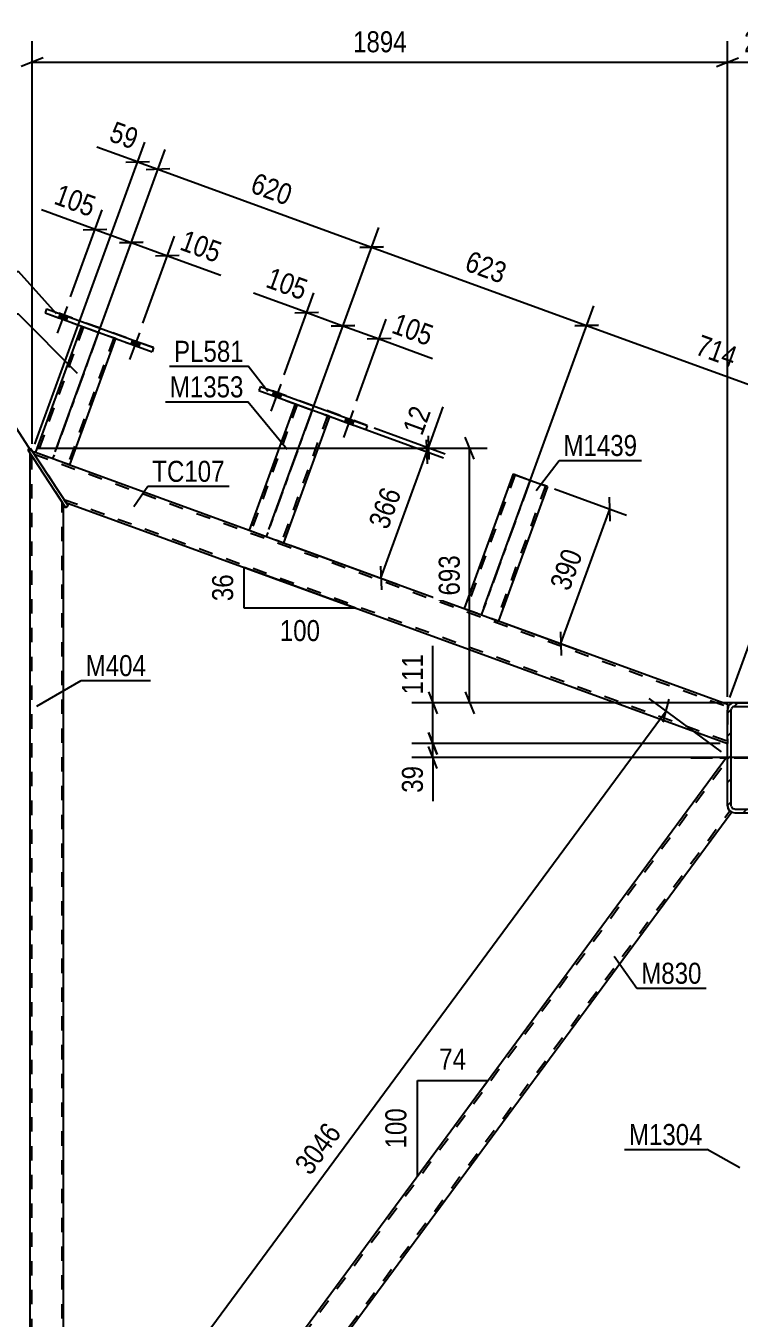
# Model space of a CAD drawing. Header units: millimetres. Extents: x -66 to 775, y -345 to 249.
# Drawn here: x 590.4 to 687.6, y -52.9 to 123.1 of the extents above; entities that cross this region are included whole.
import ezdxf

# ---------------------------------------------------------------- set-up
doc = ezdxf.new("R2010")
doc.units = ezdxf.units.MM
doc.linetypes.add('DXK_LINE_DOT2', pattern=[3.9198, 1.9599, -1.9599])
doc.linetypes.add('DXK_LINE_DOT3', pattern=[5.9187, 2.979, -0.9799, 0.9799, -0.9799])
doc.styles.add('Arial Narrow', font='ARIALN.TTF', dxfattribs={"height": 0.2})

# ---------------------------------------------------------------- blocks, each defined once
blk = doc.blocks.new('Part-761549502-21766 - 21765')
at = {"color": 2, "linetype": 'Continuous'}
for p, q in [((591.33, 65.15), (591.75, 65)), ((596.45, 63.29), (620.86, 54.4)), ((595.9, 58.17), (686.03, 25.36)), ((625.56, 52.69), (650.15, 43.74)), ((654.85, 42.03), (686.03, 30.68)), ((686.03, 30.68), (686.03, 30.63)), ((686.03, 30.63), (686.03, 30.5)), ((686.03, 30.5), (686.03, 30.04)), ((686.03, 30.04), (686.03, 29.9))]:
    blk.add_line(p, q, dxfattribs=at)
at = {"color": 7, "linetype": 'DXK_LINE_DOT2'}
for p, q in [((591.33, 65.15), (595.9, 58.17)), ((591.6, 64.73), (686.03, 30.36)), ((591.75, 65), (596.45, 63.29)), ((595.63, 58.59), (686.03, 25.68)), ((620.86, 54.4), (625.56, 52.69)), ((650.15, 43.74), (654.85, 42.03)), ((686.03, 30.68), (686.03, 30.5)), ((686.03, 29.9), (686.03, 25.36))]:
    blk.add_line(p, q, dxfattribs=at)
blk = doc.blocks.new('Part-761549502-21768 - 21765')
at = {"color": 2, "linetype": 'Continuous'}
for p, q in [((591.01, 64.9), (591.01, -107.41)), ((595.59, -98.89), (595.59, 57.92))]:
    blk.add_line(p, q, dxfattribs=at)
at = {"color": 7, "linetype": 'DXK_LINE_DOT2'}
for p, q in [((595.59, 57.92), (591.01, 64.9)), ((591.21, 64.6), (591.21, -107.25)), ((595.39, -103.91), (595.39, 58.22)), ((595.59, -103.75), (595.59, -98.89)), ((591.01, -107.41), (595.59, -103.75))]:
    blk.add_line(p, q, dxfattribs=at)
blk = doc.blocks.new('Part-761549502-21769 - 21765')
at = {"color": 2, "linetype": 'Continuous'}
for p, q in [((595.59, -98.89), (686.03, 23.64)), ((686.61, 16), (597.51, -104.71)), ((595.59, -103.75), (595.59, -98.89)), ((597.46, -104.69), (595.81, -104.09)), ((597.51, -104.71), (597.46, -104.69))]:
    blk.add_line(p, q, dxfattribs=at)
at = {"color": 7, "linetype": 'DXK_LINE_DOT2'}
for p, q in [((595.59, -99.4), (686.03, 23.13)), ((686.03, 16.9), (686.03, 23.64)), ((597.22, -104.6), (686.36, 16.17)), ((686.11, 16.52), (686.03, 16.9)), ((686.03, 16.9), (686.11, 16.52)), ((686.11, 16.52), (686.03, 16.9)), ((686.03, 16.9), (686.11, 16.52)), ((686.17, 16.42), (686.11, 16.52)), ((686.11, 16.52), (686.17, 16.42)), ((686.17, 16.42), (686.11, 16.52)), ((686.11, 16.52), (686.17, 16.42)), ((686.32, 16.2), (686.17, 16.42)), ((686.17, 16.42), (686.32, 16.2)), ((686.32, 16.2), (686.3, 16.23)), ((686.3, 16.23), (686.32, 16.2)), ((686.34, 16.18), (686.32, 16.2)), ((686.32, 16.2), (686.34, 16.18)), ((686.32, 16.2), (686.61, 16)), ((686.57, 16.03), (686.32, 16.2)), ((686.34, 16.18), (686.36, 16.17)), ((686.34, 16.18), (686.36, 16.17)), ((686.61, 16), (686.57, 16.03)), ((595.98, -103.44), (595.59, -103.75)), ((595.81, -104.09), (596.23, -103.75)), ((596.23, -103.75), (595.98, -103.44))]:
    blk.add_line(p, q, dxfattribs=at)
blk = doc.blocks.new('Part-761549502-21851 - 21765')
at = {"color": 2, "linetype": 'Continuous'}
for p, q in [((622.4, 73.96), (622.19, 73.4)), ((622.4, 73.96), (622.4, 73.96)), ((622.4, 73.96), (636.96, 68.66)), ((622.19, 73.4), (636.76, 68.1)), ((636.96, 68.66), (636.76, 68.1)), ((636.96, 68.66), (636.96, 68.66))]:
    blk.add_line(p, q, dxfattribs=at)
at = {"color": 7, "linetype": 'DXK_LINE_DOT2'}
for p, q in [((636.96, 68.66), (622.4, 73.96)), ((622.4, 73.96), (622.4, 73.96)), ((622.19, 73.4), (636.76, 68.1))]:
    blk.add_line(p, q, dxfattribs=at)
blk = doc.blocks.new('Part-761549502-21802 - 21765')
at = {"color": 2, "linetype": 'Continuous'}
for p, q in [((590.72, 65.35), (591.05, 65.57)), ((590.72, 65.35), (595.86, 57.5)), ((591.05, 65.57), (596.2, 57.72)), ((595.86, 57.5), (596.2, 57.72))]:
    blk.add_line(p, q, dxfattribs=at)
blk = doc.blocks.new('Part-761549502-21803 - 21765')
at = {"linetype": 'Continuous'}
h = blk.add_hatch(dxfattribs=at)
h.set_pattern_fill('', scale=0.7, style=0, pattern_type=0)
h.set_pattern_definition([(45, (686.0307, 16.9034), (-1.57154, 1.57154), [])])
h.paths.add_polyline_path([(686.03, 29.9), (686.03, 16.9), (686.11, 16.52), (686.32, 16.2), (686.65, 15.98), (687.03, 15.9), (695.03, 15.9), (695.41, 15.98), (695.74, 16.2), (695.95, 16.52), (696.03, 16.9), (696.03, 29.9), (695.95, 30.29), (695.74, 30.61), (695.41, 30.83), (695.03, 30.9), (687.03, 30.9), (686.65, 30.83), (686.32, 30.61), (686.11, 30.29)])
h.paths.add_polyline_path([(686.68, 30.26), (686.84, 30.37), (687.03, 30.4), (695.03, 30.4), (695.22, 30.37), (695.38, 30.26), (695.49, 30.09), (695.53, 29.9), (695.53, 16.9), (695.49, 16.71), (695.38, 16.55), (695.22, 16.44), (695.03, 16.4), (687.03, 16.4), (686.84, 16.44), (686.68, 16.55), (686.57, 16.71), (686.53, 16.9), (686.53, 29.9), (686.57, 30.09)])
at = {"color": 7, "linetype": 'DXK_LINE_DOT3'}
for p, q in [((691.03, 13.4), (691.03, 33.4)), ((681.03, 23.4), (701.03, 23.4))]:
    blk.add_line(p, q, dxfattribs=at)
at = {"color": 2, "linetype": 'Continuous'}
for p, q in [((686.11, 30.29), (686.03, 29.9)), ((686.53, 29.9), (686.57, 30.09)), ((687.03, 30.9), (686.65, 30.83)), ((686.84, 30.37), (687.03, 30.4)), ((687.03, 30.9), (695.03, 30.9)), ((687.03, 30.4), (695.03, 30.4)), ((695.41, 30.83), (695.03, 30.9)), ((695.03, 30.4), (695.22, 30.37)), ((695.49, 30.09), (695.53, 29.9)), ((696.03, 29.9), (695.95, 30.29)), ((686.03, 16.9), (686.03, 29.9)), ((686.53, 16.9), (686.53, 29.9)), ((695.53, 16.9), (695.53, 29.9)), ((696.03, 16.9), (696.03, 29.9)), ((686.03, 16.9), (686.11, 16.52)), ((686.57, 16.71), (686.53, 16.9)), ((686.65, 15.98), (687.03, 15.9)), ((687.03, 16.4), (686.84, 16.44)), ((687.03, 16.4), (695.03, 16.4)), ((687.03, 15.9), (695.03, 15.9)), ((695.22, 16.44), (695.03, 16.4)), ((695.03, 15.9), (695.41, 15.98)), ((695.53, 16.9), (695.49, 16.71)), ((695.95, 16.52), (696.03, 16.9))]:
    blk.add_line(p, q, dxfattribs=at)
at = {"color": 7, "linetype": 'DXK_LINE_DOT2'}
for p, q in [((687.03, 30.9), (687.03, 30.9)), ((687.03, 30.4), (687.03, 30.4)), ((695.03, 30.9), (695.03, 30.9)), ((695.03, 30.4), (695.03, 30.4)), ((686.03, 29.9), (686.03, 29.9)), ((686.53, 29.9), (686.53, 29.9)), ((695.53, 29.9), (695.53, 29.9)), ((696.03, 29.9), (696.03, 29.9)), ((686.03, 16.9), (686.03, 16.9)), ((686.53, 16.9), (686.53, 16.9)), ((687.03, 16.4), (687.03, 16.4)), ((687.03, 15.9), (687.03, 15.9)), ((695.03, 16.4), (695.03, 16.4)), ((695.03, 15.9), (695.03, 15.9)), ((695.53, 16.9), (695.53, 16.9)), ((696.03, 16.9), (696.03, 16.9))]:
    blk.add_line(p, q, dxfattribs=at)
at = {"color": 2, "linetype": 'Continuous'}
for centre, radius, start, end in [((687.03, 29.9), 1, 112.5, 157.5), ((687.03, 29.9), 0.5, 112.5, 157.5), ((695.03, 29.9), 0.5, 22.5, 67.5), ((695.03, 29.9), 1, 22.5, 67.5), ((687.03, 16.9), 1, 202.5, 247.5), ((687.03, 16.9), 0.5, 202.5, 247.5), ((695.03, 16.9), 0.5, 292.5, 337.5), ((695.03, 16.9), 1, 292.5, 337.5)]:
    blk.add_arc(centre, radius, start, end, dxfattribs=at)
blk = doc.blocks.new('Part-761549502-21850 - 21765')
at = {"color": 2, "linetype": 'Continuous'}
for p, q in [((627.12, 71.6), (620.86, 54.4)), ((631.82, 69.89), (625.56, 52.69)), ((620.86, 54.4), (625.56, 52.69))]:
    blk.add_line(p, q, dxfattribs=at)
at = {"color": 7, "linetype": 'DXK_LINE_DOT2'}
for p, q in [((627.41, 71.5), (621.15, 54.3)), ((627.12, 71.6), (627.12, 71.6)), ((627.12, 71.6), (631.54, 70)), ((627.12, 71.6), (627.12, 71.6)), ((627.12, 71.6), (627.12, 71.6)), ((627.12, 71.6), (627.17, 71.59)), ((627.17, 71.59), (627.69, 71.4)), ((627.41, 71.5), (631.82, 69.89)), ((627.41, 71.5), (627.41, 71.5)), ((631.54, 70), (625.28, 52.79)), ((631.78, 69.91), (631.26, 70.1)), ((631.54, 70), (631.54, 70)), ((631.82, 69.89), (631.78, 69.91)), ((631.82, 69.89), (631.82, 69.89)), ((631.82, 69.89), (631.82, 69.89)), ((631.82, 69.89), (631.82, 69.89)), ((620.86, 54.4), (625.56, 52.69)), ((621.15, 54.3), (621.17, 54.29)), ((621.17, 54.29), (621.23, 54.27)), ((621.43, 54.2), (621.43, 54.2))]:
    blk.add_line(p, q, dxfattribs=at)
at = {"color": 7, "linetype": 'DXK_LINE_DOT3'}
blk.add_line((629.47, 70.75), (623.21, 53.55), dxfattribs=at)
blk = doc.blocks.new('Part-761549502-21853 - 21765')
at = {"color": 2, "linetype": 'Continuous'}
for p, q in [((656.82, 62.06), (650.15, 43.74)), ((656.82, 62.06), (656.82, 62.06)), ((656.82, 62.06), (656.86, 62.04)), ((656.86, 62.04), (661.52, 60.35)), ((661.52, 60.35), (654.85, 42.03)), ((661.52, 60.35), (661.52, 60.35)), ((650.16, 43.73), (650.71, 43.53)), ((650.71, 43.53), (654.84, 42.02))]:
    blk.add_line(p, q, dxfattribs=at)
at = {"color": 7, "linetype": 'DXK_LINE_DOT2'}
for p, q in [((657.1, 61.96), (650.43, 43.63)), ((656.82, 62.06), (661.24, 60.45)), ((656.82, 62.06), (656.82, 62.06)), ((657.1, 61.96), (657.1, 61.96)), ((657.1, 61.96), (657.12, 61.95)), ((657.12, 61.95), (657.1, 61.96)), ((657.17, 61.93), (657.12, 61.95)), ((661.24, 60.45), (654.57, 42.12)), ((661.48, 60.36), (660.95, 60.55)), ((661.15, 60.48), (661.17, 60.47)), ((661.17, 60.47), (661.22, 60.46)), ((661.22, 60.46), (661.24, 60.45)), ((661.24, 60.45), (661.24, 60.45)), ((661.52, 60.35), (661.48, 60.36)), ((661.52, 60.35), (661.52, 60.35)), ((650.15, 43.74), (650.15, 43.73)), ((650.15, 43.73), (650.15, 43.73)), ((650.15, 43.73), (650.16, 43.73)), ((650.15, 43.73), (650.19, 43.72)), ((650.19, 43.72), (650.5, 43.6)), ((650.43, 43.63), (654.85, 42.02)), ((650.43, 43.63), (650.45, 43.62)), ((650.45, 43.62), (650.5, 43.6)), ((650.5, 43.6), (650.51, 43.6)), ((650.61, 43.57), (650.71, 43.53)), ((654.84, 42.02), (654.85, 42.02)), ((654.85, 42.02), (654.85, 42.03)), ((654.85, 42.03), (654.85, 42.02)), ((654.85, 42.02), (654.85, 42.02))]:
    blk.add_line(p, q, dxfattribs=at)
at = {"color": 7, "linetype": 'DXK_LINE_DOT3'}
blk.add_line((659.17, 61.2), (652.5, 42.88), dxfattribs=at)
blk = doc.blocks.new('Part-761549502-21856 - 21765')
at = {"color": 2, "linetype": 'Continuous'}
for p, q in [((598.01, 82.19), (591.75, 65)), ((596.45, 63.29), (602.71, 80.48)), ((596.28, 63.34), (591.75, 64.99)), ((596.4, 63.3), (596.28, 63.34)), ((596.4, 63.3), (596.44, 63.28))]:
    blk.add_line(p, q, dxfattribs=at)
at = {"color": 7, "linetype": 'DXK_LINE_DOT2'}
for p, q in [((598.29, 82.09), (592.03, 64.89)), ((598.01, 82.19), (598.01, 82.19)), ((598.01, 82.19), (602.42, 80.59)), ((598.01, 82.19), (598.01, 82.19)), ((598.01, 82.19), (598.01, 82.19)), ((598.01, 82.19), (598.05, 82.18)), ((598.05, 82.18), (598.57, 81.99)), ((598.29, 82.09), (602.71, 80.48)), ((598.29, 82.09), (598.29, 82.09)), ((602.42, 80.59), (596.16, 63.38)), ((602.66, 80.5), (602.14, 80.69)), ((602.42, 80.59), (602.42, 80.59)), ((602.71, 80.48), (602.66, 80.5)), ((602.71, 80.48), (602.71, 80.48)), ((602.71, 80.48), (602.71, 80.48)), ((602.71, 80.48), (602.71, 80.48)), ((591.75, 65), (591.75, 64.99)), ((591.75, 64.99), (591.75, 64.99)), ((591.75, 64.99), (591.75, 64.99)), ((596.44, 63.28), (591.75, 64.99)), ((592.03, 64.89), (592.05, 64.88)), ((592.05, 64.88), (592.09, 64.86)), ((592.31, 64.79), (592.31, 64.79)), ((596.08, 63.41), (596.16, 63.38)), ((596.44, 63.28), (596.45, 63.29)), ((596.44, 63.28), (596.45, 63.29)), ((596.44, 63.28), (596.44, 63.28)), ((596.44, 63.28), (596.44, 63.28))]:
    blk.add_line(p, q, dxfattribs=at)
at = {"color": 7, "linetype": 'DXK_LINE_DOT3'}
blk.add_line((600.36, 81.34), (594.1, 64.14), dxfattribs=at)
blk = doc.blocks.new('Part-761549502-21857 - 21765')
at = {"color": 2, "linetype": 'Continuous'}
for p, q in [((593.28, 84.55), (593.07, 83.99)), ((593.28, 84.55), (593.28, 84.55)), ((593.28, 84.55), (607.84, 79.25)), ((593.07, 83.99), (607.64, 78.69)), ((607.84, 79.25), (607.64, 78.69)), ((607.84, 79.25), (607.84, 79.25))]:
    blk.add_line(p, q, dxfattribs=at)
at = {"color": 7, "linetype": 'DXK_LINE_DOT2'}
for p, q in [((607.84, 79.25), (593.28, 84.55)), ((593.28, 84.55), (593.28, 84.55)), ((593.07, 83.99), (607.64, 78.69))]:
    blk.add_line(p, q, dxfattribs=at)
blk = doc.blocks.new('Bolt-761549502-21875 - 21765')
at = {"linetype": 'Continuous'}
for points in [[(625.26, 72.92), (624.23, 73.29), (624.02, 72.73), (625.06, 72.35)], [(635.13, 69.33), (634.09, 69.7), (633.89, 69.14), (634.92, 68.76)]]:
    blk.add_hatch(color=1, dxfattribs=at).paths.add_polyline_path(points)
at = {"color": 1, "linetype": 'Continuous'}
for p, q in [((625.17, 74.28), (623.84, 70.62)), ((624.23, 73.29), (624.02, 72.73)), ((625.26, 72.92), (625.06, 72.35)), ((635.04, 70.69), (633.71, 67.03)), ((634.09, 69.7), (633.89, 69.14)), ((635.13, 69.33), (634.92, 68.76))]:
    blk.add_line(p, q, dxfattribs=at)
blk = doc.blocks.new('Bolt-761549502-21876 - 21765')
at = {"linetype": 'Continuous'}
for points in [[(625.26, 72.92), (624.23, 73.29), (624.02, 72.73), (625.06, 72.35)], [(635.13, 69.33), (634.09, 69.7), (633.89, 69.14), (634.92, 68.76)]]:
    blk.add_hatch(color=1, dxfattribs=at).paths.add_polyline_path(points)
at = {"color": 1, "linetype": 'Continuous'}
for p, q in [((625.17, 74.28), (623.84, 70.62)), ((624.23, 73.29), (624.02, 72.73)), ((625.26, 72.92), (625.06, 72.35)), ((635.04, 70.69), (633.71, 67.03)), ((634.09, 69.7), (633.89, 69.14)), ((635.13, 69.33), (634.92, 68.76))]:
    blk.add_line(p, q, dxfattribs=at)
blk = doc.blocks.new('Bolt-761549502-21879 - 21765')
at = {"linetype": 'Continuous'}
for points in [[(596.14, 83.51), (595.11, 83.88), (594.91, 83.32), (595.94, 82.94)], [(606.01, 79.92), (604.98, 80.29), (604.77, 79.73), (605.81, 79.35)]]:
    blk.add_hatch(color=1, dxfattribs=at).paths.add_polyline_path(points)
at = {"color": 1, "linetype": 'Continuous'}
for p, q in [((596.06, 84.87), (594.72, 81.21)), ((595.11, 83.88), (594.91, 83.32)), ((596.14, 83.51), (595.94, 82.94)), ((605.92, 81.28), (604.59, 77.62)), ((604.98, 80.29), (604.77, 79.73)), ((606.01, 79.92), (605.81, 79.35))]:
    blk.add_line(p, q, dxfattribs=at)
blk = doc.blocks.new('Bolt-761549502-21880 - 21765')
at = {"linetype": 'Continuous'}
for points in [[(596.14, 83.51), (595.11, 83.88), (594.91, 83.32), (595.94, 82.94)], [(606.01, 79.92), (604.98, 80.29), (604.77, 79.73), (605.81, 79.35)]]:
    blk.add_hatch(color=1, dxfattribs=at).paths.add_polyline_path(points)
at = {"color": 1, "linetype": 'Continuous'}
for p, q in [((596.06, 84.87), (594.72, 81.21)), ((595.11, 83.88), (594.91, 83.32)), ((596.14, 83.51), (595.94, 82.94)), ((605.92, 81.28), (604.59, 77.62)), ((604.98, 80.29), (604.77, 79.73)), ((606.01, 79.92), (605.81, 79.35))]:
    blk.add_line(p, q, dxfattribs=at)
blk = doc.blocks.new('AngleDimension-761549502-24080 - 21765')
at = {"color": 7, "linetype": 'Continuous'}
for p, q in [((625.98, 47.22), (620.19, 49.33)), ((620.19, 43.79), (620.19, 49.33)), ((635.41, 43.79), (620.19, 49.33)), ((635.41, 43.79), (620.19, 43.79))]:
    blk.add_line(p, q, dxfattribs=at)
at = {"color": 0}
for points in [[(619.29, 48.99), (615.09, 48.99), (615.09, 44.13), (619.29, 44.13)], [(631.14, 38.69), (631.14, 42.89), (624.45, 42.89), (624.45, 38.69)]]:
    blk.add_wipeout(points, dxfattribs=at)
at = {"color": 3, "style": 'Arial Narrow'}
blk.add_text('36', height=2.863, rotation=90.0002, dxfattribs=at).set_placement((618.69, 44.73))
blk.add_text('100', height=2.863, dxfattribs=at).set_placement((625.05, 39.29))
blk = doc.blocks.new('StraightDimension-761549502-22136 - 21765')
at = {"color": 7, "linetype": 'Continuous'}
for p, q in [((625.64, 75.57), (629.7, 86.71)), ((629.82, 71.69), (634.63, 84.91)), ((627.11, 83.98), (630.34, 84.08)), ((628.72, 84.03), (633.65, 82.24)), ((635.27, 82.29), (632.04, 82.18))]:
    blk.add_line(p, q, dxfattribs=at)
at = {"color": 0}
blk.add_wipeout([(628.48, 84.91), (629.92, 88.86), (623.64, 91.15), (622.2, 87.2)], dxfattribs=at)
at = {"color": 7, "linetype": 'Continuous'}
blk.add_line((628.72, 84.03), (621.45, 86.68), dxfattribs=at)
blk.add_line((628.72, 84.03), (621.45, 86.68), dxfattribs=at)
at = {"color": 3, "style": 'Arial Narrow'}
blk.add_text('105', height=2.863, rotation=-20.002, dxfattribs=at).set_placement((622.97, 87.56))
blk = doc.blocks.new('StraightDimension-761549502-23090 - 21765')
at = {"color": 7, "linetype": 'Continuous'}
for p, q in [((632.76, 69.55), (647.35, 64.24)), ((637.9, 68.32), (647.56, 64.8)), ((645.25, 67.24), (645.35, 64.01)), ((645.15, 63.45), (645.05, 66.68)), ((645.1, 65.06), (645.3, 65.63))]:
    blk.add_line(p, q, dxfattribs=at)
at = {"color": 0}
blk.add_wipeout([(646.44, 70.94), (642.49, 72.38), (640.83, 67.81), (644.78, 66.38)], dxfattribs=at)
at = {"color": 7, "linetype": 'Continuous'}
blk.add_line((645.3, 65.63), (647.32, 71.18), dxfattribs=at)
blk.add_line((645.3, 65.63), (647.32, 71.18), dxfattribs=at)
at = {"color": 3, "style": 'Arial Narrow'}
blk.add_text('12', height=2.863, rotation=69.9983, dxfattribs=at).set_placement((644.42, 67.14))
blk = doc.blocks.new('StraightDimension-761549502-24286 - 21765')
at = {"color": 7, "linetype": 'Continuous'}
for p, q in [((651.51, 64.07), (650.31, 67.07)), ((592.05, 65.57), (653.31, 65.57)), ((650.91, 30.9), (650.91, 65.57)), ((650.31, 32.4), (651.51, 29.4)), ((690.03, 30.9), (648.06, 30.9))]:
    blk.add_line(p, q, dxfattribs=at)
at = {"color": 0}
blk.add_wipeout([(650.16, 51.58), (645.96, 51.58), (645.96, 44.9), (650.16, 44.9)], dxfattribs=at)
at = {"color": 3, "style": 'Arial Narrow'}
blk.add_text('693', height=2.863, rotation=90.0002, dxfattribs=at).set_placement((649.56, 45.5))
blk = doc.blocks.new('StraightDimension-761549502-23132 - 21765')
at = {"color": 7, "linetype": 'Continuous'}
for p, q in [((652.84, 43.83), (667.82, 84.96)), ((668.46, 82.33), (665.23, 82.23)), ((666.84, 82.28), (700.37, 70.08)), ((686.37, 31.62), (701.34, 72.76)), ((698.75, 70.03), (701.98, 70.13))]:
    blk.add_line(p, q, dxfattribs=at)
at = {"color": 0}
blk.add_wipeout([(687, 75.74), (688.44, 79.69), (682.16, 81.97), (680.72, 78.03)], dxfattribs=at)
at = {"color": 3, "style": 'Arial Narrow'}
blk.add_text('714', height=2.863, rotation=-20.002, dxfattribs=at).set_placement((681.49, 78.39))
blk = doc.blocks.new('StraightDimension-761549502-22135 - 21765')
at = {"color": 7, "linetype": 'Continuous'}
for p, q in [((629.82, 71.69), (634.63, 84.91)), ((635.51, 71.98), (639.56, 83.12)), ((632.04, 82.18), (635.27, 82.29)), ((633.65, 82.24), (638.59, 80.44)), ((640.2, 80.49), (636.97, 80.39))]:
    blk.add_line(p, q, dxfattribs=at)
at = {"color": 0}
blk.add_wipeout([(645.62, 78.68), (647.06, 82.63), (640.77, 84.91), (639.34, 80.96)], dxfattribs=at)
at = {"color": 7, "linetype": 'Continuous'}
blk.add_line((638.59, 80.44), (645.86, 77.79), dxfattribs=at)
blk.add_line((638.59, 80.44), (645.86, 77.79), dxfattribs=at)
at = {"color": 3, "style": 'Arial Narrow'}
blk.add_text('105', height=2.863, rotation=-20.002, dxfattribs=at).set_placement((640.11, 81.32))
blk = doc.blocks.new('StraightDimension-761549502-22145 - 21765')
at = {"color": 7, "linetype": 'Continuous'}
for p, q in [((600.7, 82.28), (605.78, 96.24)), ((603.19, 93.51), (606.42, 93.61)), ((604.81, 93.56), (609.74, 91.77)), ((606.39, 82.57), (610.71, 94.44)), ((611.35, 91.82), (608.12, 91.71))]:
    blk.add_line(p, q, dxfattribs=at)
at = {"color": 0}
blk.add_wipeout([(616.77, 90), (618.21, 93.95), (611.93, 96.24), (610.49, 92.29)], dxfattribs=at)
at = {"color": 7, "linetype": 'Continuous'}
blk.add_line((609.74, 91.77), (617.01, 89.12), dxfattribs=at)
blk.add_line((609.74, 91.77), (617.01, 89.12), dxfattribs=at)
at = {"color": 3, "style": 'Arial Narrow'}
blk.add_text('105', height=2.863, rotation=-20.002, dxfattribs=at).set_placement((611.26, 92.65))
blk = doc.blocks.new('StraightDimension-761549502-22146 - 21765')
at = {"color": 7, "linetype": 'Continuous'}
for p, q in [((596.53, 86.16), (600.85, 98.04)), ((598.26, 95.31), (601.49, 95.41)), ((599.87, 95.36), (604.81, 93.56)), ((600.7, 82.28), (605.78, 96.24)), ((606.42, 93.61), (603.19, 93.51))]:
    blk.add_line(p, q, dxfattribs=at)
at = {"color": 0}
blk.add_wipeout([(599.64, 96.24), (601.07, 100.19), (594.79, 102.47), (593.35, 98.53)], dxfattribs=at)
at = {"color": 7, "linetype": 'Continuous'}
blk.add_line((599.87, 95.36), (592.6, 98), dxfattribs=at)
blk.add_line((599.87, 95.36), (592.6, 98), dxfattribs=at)
at = {"color": 3, "style": 'Arial Narrow'}
blk.add_text('105', height=2.863, rotation=-20.002, dxfattribs=at).set_placement((594.12, 98.89))
blk = doc.blocks.new('StraightDimension-761549502-23091 - 21765')
at = {"color": 7, "linetype": 'Continuous'}
for p, q in [((632.76, 69.55), (647.35, 64.24)), ((645.15, 63.45), (645.05, 66.68)), ((638.83, 47.86), (645.1, 65.06)), ((626.5, 52.35), (641.09, 47.04)), ((638.78, 49.48), (638.89, 46.25))]:
    blk.add_line(p, q, dxfattribs=at)
at = {"color": 0}
blk.add_wipeout([(642.4, 59.86), (638.46, 61.3), (636.17, 55.01), (640.12, 53.58)], dxfattribs=at)
at = {"color": 3, "style": 'Arial Narrow'}
blk.add_text('366', height=2.863, rotation=69.9983, dxfattribs=at).set_placement((639.76, 54.35))
blk = doc.blocks.new('StraightDimension-761549502-23133 - 21765')
at = {"color": 7, "linetype": 'Continuous'}
for p, q in [((623.55, 54.49), (638.53, 95.62)), ((639.17, 92.99), (635.94, 92.89)), ((637.55, 92.94), (666.84, 82.28)), ((652.84, 43.83), (667.82, 84.96)), ((665.23, 82.23), (668.46, 82.33))]:
    blk.add_line(p, q, dxfattribs=at)
at = {"color": 0}
blk.add_wipeout([(655.59, 87.17), (657.03, 91.12), (650.75, 93.41), (649.31, 89.46)], dxfattribs=at)
at = {"color": 3, "style": 'Arial Narrow'}
blk.add_text('623', height=2.863, rotation=-20.002, dxfattribs=at).set_placement((650.08, 89.82))
blk = doc.blocks.new('StraightDimension-761549502-23134 - 21765')
at = {"color": 7, "linetype": 'Continuous'}
for p, q in [((594.44, 65.08), (609.41, 106.22)), ((610.05, 103.59), (606.82, 103.49)), ((608.44, 103.54), (637.55, 92.94)), ((623.55, 54.49), (638.53, 95.62)), ((635.94, 92.89), (639.17, 92.99))]:
    blk.add_line(p, q, dxfattribs=at)
at = {"color": 0}
blk.add_wipeout([(626.39, 97.8), (627.83, 101.75), (621.55, 104.04), (620.11, 100.09)], dxfattribs=at)
at = {"color": 3, "style": 'Arial Narrow'}
blk.add_text('620', height=2.863, rotation=-20.002, dxfattribs=at).set_placement((620.88, 100.45))
blk = doc.blocks.new('StraightDimension-761549502-23135 - 21765')
at = {"color": 7, "linetype": 'Continuous'}
for p, q in [((591.67, 66.09), (606.64, 107.23)), ((594.44, 65.08), (609.41, 106.22)), ((604.05, 104.5), (607.28, 104.6)), ((605.67, 104.55), (608.44, 103.54)), ((610.05, 103.59), (606.82, 103.49))]:
    blk.add_line(p, q, dxfattribs=at)
at = {"color": 0}
blk.add_wipeout([(605.43, 105.43), (606.86, 109.38), (602.3, 111.04), (600.87, 107.09)], dxfattribs=at)
at = {"color": 7, "linetype": 'Continuous'}
blk.add_line((605.67, 104.55), (600.12, 106.57), dxfattribs=at)
blk.add_line((605.67, 104.55), (600.12, 106.57), dxfattribs=at)
at = {"color": 3, "style": 'Arial Narrow'}
blk.add_text('59', height=2.863, rotation=-20.002, dxfattribs=at).set_placement((601.63, 107.45))
blk = doc.blocks.new('StraightDimension-761549502-23185 - 21765')
at = {"color": 7, "linetype": 'Continuous'}
for p, q in [((686.03, 31.68), (686.03, 120.98)), ((696.03, 31.68), (696.03, 120.98)), ((684.53, 117.53), (687.53, 118.73)), ((686.03, 118.13), (696.03, 118.13)), ((697.53, 118.73), (694.53, 117.53))]:
    blk.add_line(p, q, dxfattribs=at)
at = {"color": 0}
blk.add_wipeout([(694.37, 118.88), (694.37, 123.08), (687.69, 123.08), (687.69, 118.88)], dxfattribs=at)
at = {"color": 3, "style": 'Arial Narrow'}
blk.add_text('200', height=2.863, dxfattribs=at).set_placement((688.29, 119.48))
blk = doc.blocks.new('StraightDimension-761549502-23186 - 21765')
at = {"color": 7, "linetype": 'Continuous'}
for p, q in [((591.33, 66.14), (591.33, 120.98)), ((686.03, 31.68), (686.03, 120.98)), ((592.83, 118.73), (589.83, 117.53)), ((591.33, 118.13), (686.03, 118.13)), ((684.53, 117.53), (687.53, 118.73))]:
    blk.add_line(p, q, dxfattribs=at)
at = {"color": 0}
blk.add_wipeout([(642.94, 118.88), (642.94, 123.08), (634.43, 123.08), (634.43, 118.88)], dxfattribs=at)
at = {"color": 3, "style": 'Arial Narrow'}
blk.add_text('1894', height=2.863, dxfattribs=at).set_placement((635.03, 119.48))
blk = doc.blocks.new('StraightDimension-761549502-23539 - 21765')
at = {"color": 7, "linetype": 'Continuous'}
for p, q in [((645.29, 32.4), (646.49, 29.4)), ((686.03, 30.9), (643.04, 30.9)), ((645.89, 25.36), (645.89, 30.9)), ((646.49, 23.86), (645.29, 26.86)), ((685.03, 25.36), (643.04, 25.36))]:
    blk.add_line(p, q, dxfattribs=at)
at = {"color": 0}
blk.add_wipeout([(645.14, 38.11), (640.94, 38.11), (640.94, 31.43), (645.14, 31.43)], dxfattribs=at)
at = {"color": 7, "linetype": 'Continuous'}
blk.add_line((645.89, 30.9), (645.89, 38.64), dxfattribs=at)
blk.add_line((645.89, 30.9), (645.89, 38.64), dxfattribs=at)
at = {"color": 3, "style": 'Arial Narrow'}
blk.add_text('111', height=2.863, rotation=90.0002, dxfattribs=at).set_placement((644.54, 32.03))
blk = doc.blocks.new('StraightDimension-761549502-23540 - 21765')
at = {"color": 7, "linetype": 'Continuous'}
for p, q in [((645.29, 26.86), (646.49, 23.86)), ((685.03, 25.36), (643.04, 25.36)), ((646.49, 21.92), (645.29, 24.92)), ((645.89, 23.42), (645.89, 25.36)), ((690.03, 23.42), (643.04, 23.42))]:
    blk.add_line(p, q, dxfattribs=at)
at = {"color": 0}
blk.add_wipeout([(645.14, 22.89), (640.94, 22.89), (640.94, 18.03), (645.14, 18.03)], dxfattribs=at)
at = {"color": 7, "linetype": 'Continuous'}
blk.add_line((645.89, 23.42), (645.89, 17.51), dxfattribs=at)
blk.add_line((645.89, 23.42), (645.89, 17.51), dxfattribs=at)
at = {"color": 3, "style": 'Arial Narrow'}
blk.add_text('39', height=2.863, rotation=90.0002, dxfattribs=at).set_placement((644.54, 18.63))
blk = doc.blocks.new('StraightDimension-761549502-24018 - 21765')
at = {"color": 7, "linetype": 'Continuous'}
for p, q in [((685.23, 24.23), (675.39, 31.49)), ((677.28, 28.23), (678.1, 31.36)), ((587.24, -92.73), (677.69, 29.8)), ((594.78, -98.3), (584.95, -91.04)), ((587.65, -91.17), (586.84, -94.3))]:
    blk.add_line(p, q, dxfattribs=at)
at = {"color": 0}
blk.add_wipeout([(634.39, -27.6), (631.01, -25.1), (625.96, -31.95), (629.33, -34.45)], dxfattribs=at)
at = {"color": 3, "style": 'Arial Narrow'}
blk.add_text('3046', height=2.863, rotation=53.5658, dxfattribs=at).set_placement((629.21, -33.61))
blk = doc.blocks.new('AngleDimension-761549502-24049 - 21765')
at = {"color": 7, "linetype": 'Continuous'}
for p, q in [((643.79, -20.56), (653.41, -20.56)), ((643.79, -33.59), (653.41, -20.56)), ((643.79, -33.59), (643.79, -20.56)), ((653.27, -20.74), (653.41, -20.56))]:
    blk.add_line(p, q, dxfattribs=at)
at = {"color": 0}
for points in [[(651.03, -19.66), (651.03, -15.46), (646.17, -15.46), (646.17, -19.66)], [(642.89, -23.73), (638.69, -23.73), (638.69, -30.41), (642.89, -30.41)]]:
    blk.add_wipeout(points, dxfattribs=at)
at = {"color": 3, "style": 'Arial Narrow'}
blk.add_text('74', height=2.863, dxfattribs=at).set_placement((646.77, -19.06))
blk.add_text('100', height=2.863, rotation=90.0002, dxfattribs=at).set_placement((642.29, -29.81))
blk = doc.blocks.new('StraightDimension-761549502-25874 - 21765')
at = {"color": 7, "linetype": 'Continuous'}
for p, q in [((662.46, 60.01), (672.27, 56.44)), ((670.06, 55.64), (669.96, 58.87)), ((663.35, 38.94), (670.01, 57.26)), ((655.79, 41.69), (665.6, 38.12)), ((663.3, 40.55), (663.4, 37.32))]:
    blk.add_line(p, q, dxfattribs=at)
at = {"color": 0}
blk.add_wipeout([(667.12, 51.49), (663.17, 52.93), (660.89, 46.65), (664.83, 45.21)], dxfattribs=at)
at = {"color": 3, "style": 'Arial Narrow'}
blk.add_text('390', height=2.863, rotation=69.9983, dxfattribs=at).set_placement((664.47, 45.98))
blk = doc.blocks.new('Mark-761549502-23892 - 21765')
at = {"color": 0}
blk.add_wipeout([(673.74, 64.5), (673.74, 67.5), (663.69, 67.5), (663.69, 64.5)], dxfattribs=at)
blk.add_wipeout([(673.74, 64.5), (673.74, 67.5), (663.69, 67.5), (663.69, 64.5)], dxfattribs=at)
at = {"color": 30, "linetype": 'Continuous'}
for p, q in [((659.98, 59.81), (663.09, 63.9)), ((663.09, 63.9), (674.34, 63.9))]:
    blk.add_line(p, q, dxfattribs=at)
at = {"color": 3, "style": 'Arial Narrow'}
blk.add_text('M1439', height=2.863, dxfattribs=at).set_placement((663.69, 64.5))
blk = doc.blocks.new('Mark-761549502-23929 - 21765')
at = {"color": 0}
blk.add_wipeout([(606.83, 34.52), (606.83, 37.52), (598.6, 37.52), (598.6, 34.52)], dxfattribs=at)
blk.add_wipeout([(606.83, 34.52), (606.83, 37.52), (598.6, 37.52), (598.6, 34.52)], dxfattribs=at)
at = {"color": 30, "linetype": 'Continuous'}
for p, q in [((591.94, 30.42), (598, 33.92)), ((598, 33.92), (607.43, 33.92))]:
    blk.add_line(p, q, dxfattribs=at)
at = {"color": 3, "style": 'Arial Narrow'}
blk.add_text('M404', height=2.863, dxfattribs=at).set_placement((598.6, 34.52))
blk = doc.blocks.new('Mark-761549502-23886 - 21765')
at = {"color": 0}
blk.add_wipeout([(620.11, 72.48), (620.11, 75.48), (610.06, 75.48), (610.06, 72.48)], dxfattribs=at)
blk.add_wipeout([(620.11, 72.48), (620.11, 75.48), (610.06, 75.48), (610.06, 72.48)], dxfattribs=at)
at = {"color": 30, "linetype": 'Continuous'}
for p in [(609.46, 71.88), (626.06, 65.36)]:
    blk.add_line(p, (620.71, 71.88), dxfattribs=at)
at = {"color": 3, "style": 'Arial Narrow'}
blk.add_text('M1353', height=2.863, dxfattribs=at).set_placement((610.06, 72.48))
blk = doc.blocks.new('Mark-761549502-23935 - 21765')
at = {"color": 0}
blk.add_wipeout([(682.67, -29.34), (682.67, -26.34), (672.61, -26.34), (672.61, -29.34)], dxfattribs=at)
blk.add_wipeout([(682.67, -29.34), (682.67, -26.34), (672.61, -26.34), (672.61, -29.34)], dxfattribs=at)
at = {"color": 30, "linetype": 'Continuous'}
for p in [(672.01, -29.94), (687.73, -32.44)]:
    blk.add_line(p, (683.27, -29.94), dxfattribs=at)
at = {"color": 3, "style": 'Arial Narrow'}
blk.add_text('M1304', height=2.863, dxfattribs=at).set_placement((672.61, -29.34))
blk = doc.blocks.new('Mark-761549502-23932 - 21765')
at = {"color": 0}
blk.add_wipeout([(682.52, -7.38), (682.52, -4.38), (674.29, -4.38), (674.29, -7.38)], dxfattribs=at)
blk.add_wipeout([(682.52, -7.38), (682.52, -4.38), (674.29, -4.38), (674.29, -7.38)], dxfattribs=at)
at = {"color": 30, "linetype": 'Continuous'}
for p, q in [((670.59, -3.6), (673.69, -7.98)), ((673.69, -7.98), (683.12, -7.98))]:
    blk.add_line(p, q, dxfattribs=at)
at = {"color": 3, "style": 'Arial Narrow'}
blk.add_text('M830', height=2.863, dxfattribs=at).set_placement((674.29, -7.38))
blk = doc.blocks.new('Mark-761549502-23898 - 21765')
at = {"color": 0}
blk.add_wipeout([(588.84, 90.22), (588.84, 93.22), (579.33, 93.22), (579.33, 90.22)], dxfattribs=at)
blk.add_wipeout([(588.84, 90.22), (588.84, 93.22), (579.33, 93.22), (579.33, 90.22)], dxfattribs=at)
at = {"color": 30, "linetype": 'Continuous'}
for p in [(578.73, 89.62), (594.63, 83.84)]:
    blk.add_line(p, (589.44, 89.62), dxfattribs=at)
at = {"color": 3, "style": 'Arial Narrow'}
blk.add_text('PL581', height=2.863, dxfattribs=at).set_placement((579.33, 90.22))
blk = doc.blocks.new('Mark-761549502-23889 - 21765')
at = {"color": 0}
blk.add_wipeout([(620.14, 77.32), (620.14, 80.32), (610.64, 80.32), (610.64, 77.32)], dxfattribs=at)
blk.add_wipeout([(620.14, 77.32), (620.14, 80.32), (610.64, 80.32), (610.64, 77.32)], dxfattribs=at)
at = {"color": 30, "linetype": 'Continuous'}
for p in [(610.04, 76.72), (623.4, 73.3)]:
    blk.add_line(p, (620.74, 76.72), dxfattribs=at)
at = {"color": 3, "style": 'Arial Narrow'}
blk.add_text('PL581', height=2.863, dxfattribs=at).set_placement((610.64, 77.32))
blk = doc.blocks.new('Mark-761549502-23895 - 21765')
at = {"color": 0}
blk.add_wipeout([(588.78, 84.48), (588.78, 87.48), (578.73, 87.48), (578.73, 84.48)], dxfattribs=at)
blk.add_wipeout([(588.78, 84.48), (588.78, 87.48), (578.73, 87.48), (578.73, 84.48)], dxfattribs=at)
at = {"color": 30, "linetype": 'Continuous'}
for p in [(578.13, 83.88), (597.49, 75.74)]:
    blk.add_line(p, (589.38, 83.88), dxfattribs=at)
at = {"color": 3, "style": 'Arial Narrow'}
blk.add_text('M1353', height=2.863, dxfattribs=at).set_placement((578.73, 84.48))
blk = doc.blocks.new('Mark-761549502-23926 - 21765')
at = {"color": 0}
blk.add_wipeout([(617.53, 60.98), (617.53, 63.98), (607.67, 63.98), (607.67, 60.98)], dxfattribs=at)
blk.add_wipeout([(617.53, 60.98), (617.53, 63.98), (607.67, 63.98), (607.67, 60.98)], dxfattribs=at)
at = {"color": 30, "linetype": 'Continuous'}
for p, q in [((605.17, 57.61), (607.07, 60.38)), ((607.07, 60.38), (618.13, 60.38))]:
    blk.add_line(p, q, dxfattribs=at)
at = {"color": 3, "style": 'Arial Narrow'}
blk.add_text('TC107', height=2.863, dxfattribs=at).set_placement((607.67, 60.98))
blk = doc.blocks.new('Mark-761549502-24156 - 21765')
at = {"color": 0}
blk.add_wipeout([(585.82, 73.1), (585.82, 76.1), (578.14, 76.1), (578.14, 73.1)], dxfattribs=at)
blk.add_wipeout([(585.82, 73.1), (585.82, 76.1), (578.14, 76.1), (578.14, 73.1)], dxfattribs=at)
at = {"color": 30, "linetype": 'Continuous'}
for p in [(577.54, 72.5), (591.16, 65.16)]:
    blk.add_line(p, (586.42, 72.5), dxfattribs=at)
at = {"color": 3, "style": 'Arial Narrow'}
blk.add_text('PL91', height=2.863, dxfattribs=at).set_placement((578.14, 73.1))

msp = doc.modelspace()

# ---------------------------------------------------------------- block references
for name in ['Part-761549502-21857 - 21765', 'Bolt-761549502-21879 - 21765', 'Bolt-761549502-21880 - 21765', 'Part-761549502-21856 - 21765', 'Part-761549502-21851 - 21765', 'Bolt-761549502-21875 - 21765', 'Bolt-761549502-21876 - 21765', 'Part-761549502-21850 - 21765', 'Part-761549502-21802 - 21765', 'Part-761549502-21766 - 21765', 'Part-761549502-21768 - 21765', 'Part-761549502-21853 - 21765', 'Part-761549502-21803 - 21765', 'Part-761549502-21769 - 21765']:
    msp.add_blockref(name, (0, 0))

# ---------------------------------------------------------------- next in the draw order: block references
for name in ['StraightDimension-761549502-22145 - 21765', 'StraightDimension-761549502-22136 - 21765', 'AngleDimension-761549502-24080 - 21765']:
    msp.add_blockref(name, (0, 0))

# ---------------------------------------------------------------- next in the draw order: block references
for name in ['StraightDimension-761549502-22146 - 21765', 'StraightDimension-761549502-23090 - 21765']:
    msp.add_blockref(name, (0, 0))

# ---------------------------------------------------------------- next in the draw order: block references
for name in ['StraightDimension-761549502-22135 - 21765', 'StraightDimension-761549502-24286 - 21765']:
    msp.add_blockref(name, (0, 0))

# ---------------------------------------------------------------- next in the draw order: block references
for name in ['StraightDimension-761549502-23132 - 21765', 'StraightDimension-761549502-23091 - 21765']:
    msp.add_blockref(name, (0, 0))

# ---------------------------------------------------------------- next in the draw order: block references
for name in ['StraightDimension-761549502-23185 - 21765', 'StraightDimension-761549502-23133 - 21765']:
    msp.add_blockref(name, (0, 0))

# ---------------------------------------------------------------- next in the draw order: block references
msp.add_blockref('StraightDimension-761549502-23134 - 21765', (0, 0))

# ---------------------------------------------------------------- next in the draw order: block references
msp.add_blockref('StraightDimension-761549502-23135 - 21765', (0, 0))

# ---------------------------------------------------------------- next in the draw order: block references
msp.add_blockref('StraightDimension-761549502-23186 - 21765', (0, 0))

# ---------------------------------------------------------------- next in the draw order: block references
for name in ['Mark-761549502-23898 - 21765', 'Mark-761549502-23886 - 21765', 'Mark-761549502-23926 - 21765', 'StraightDimension-761549502-23539 - 21765']:
    msp.add_blockref(name, (0, 0))

# ---------------------------------------------------------------- next in the draw order: block references
for name in ['Mark-761549502-23895 - 21765', 'Mark-761549502-23889 - 21765', 'StraightDimension-761549502-25874 - 21765', 'StraightDimension-761549502-23540 - 21765']:
    msp.add_blockref(name, (0, 0))

# ---------------------------------------------------------------- next in the draw order: block references
for name in ['Mark-761549502-24156 - 21765', 'Mark-761549502-23892 - 21765', 'StraightDimension-761549502-24018 - 21765']:
    msp.add_blockref(name, (0, 0))

# ---------------------------------------------------------------- next in the draw order: block references
for name in ['Mark-761549502-23929 - 21765', 'Mark-761549502-23932 - 21765', 'AngleDimension-761549502-24049 - 21765', 'Mark-761549502-23935 - 21765']:
    msp.add_blockref(name, (0, 0))

doc.saveas('drawing.dxf')
